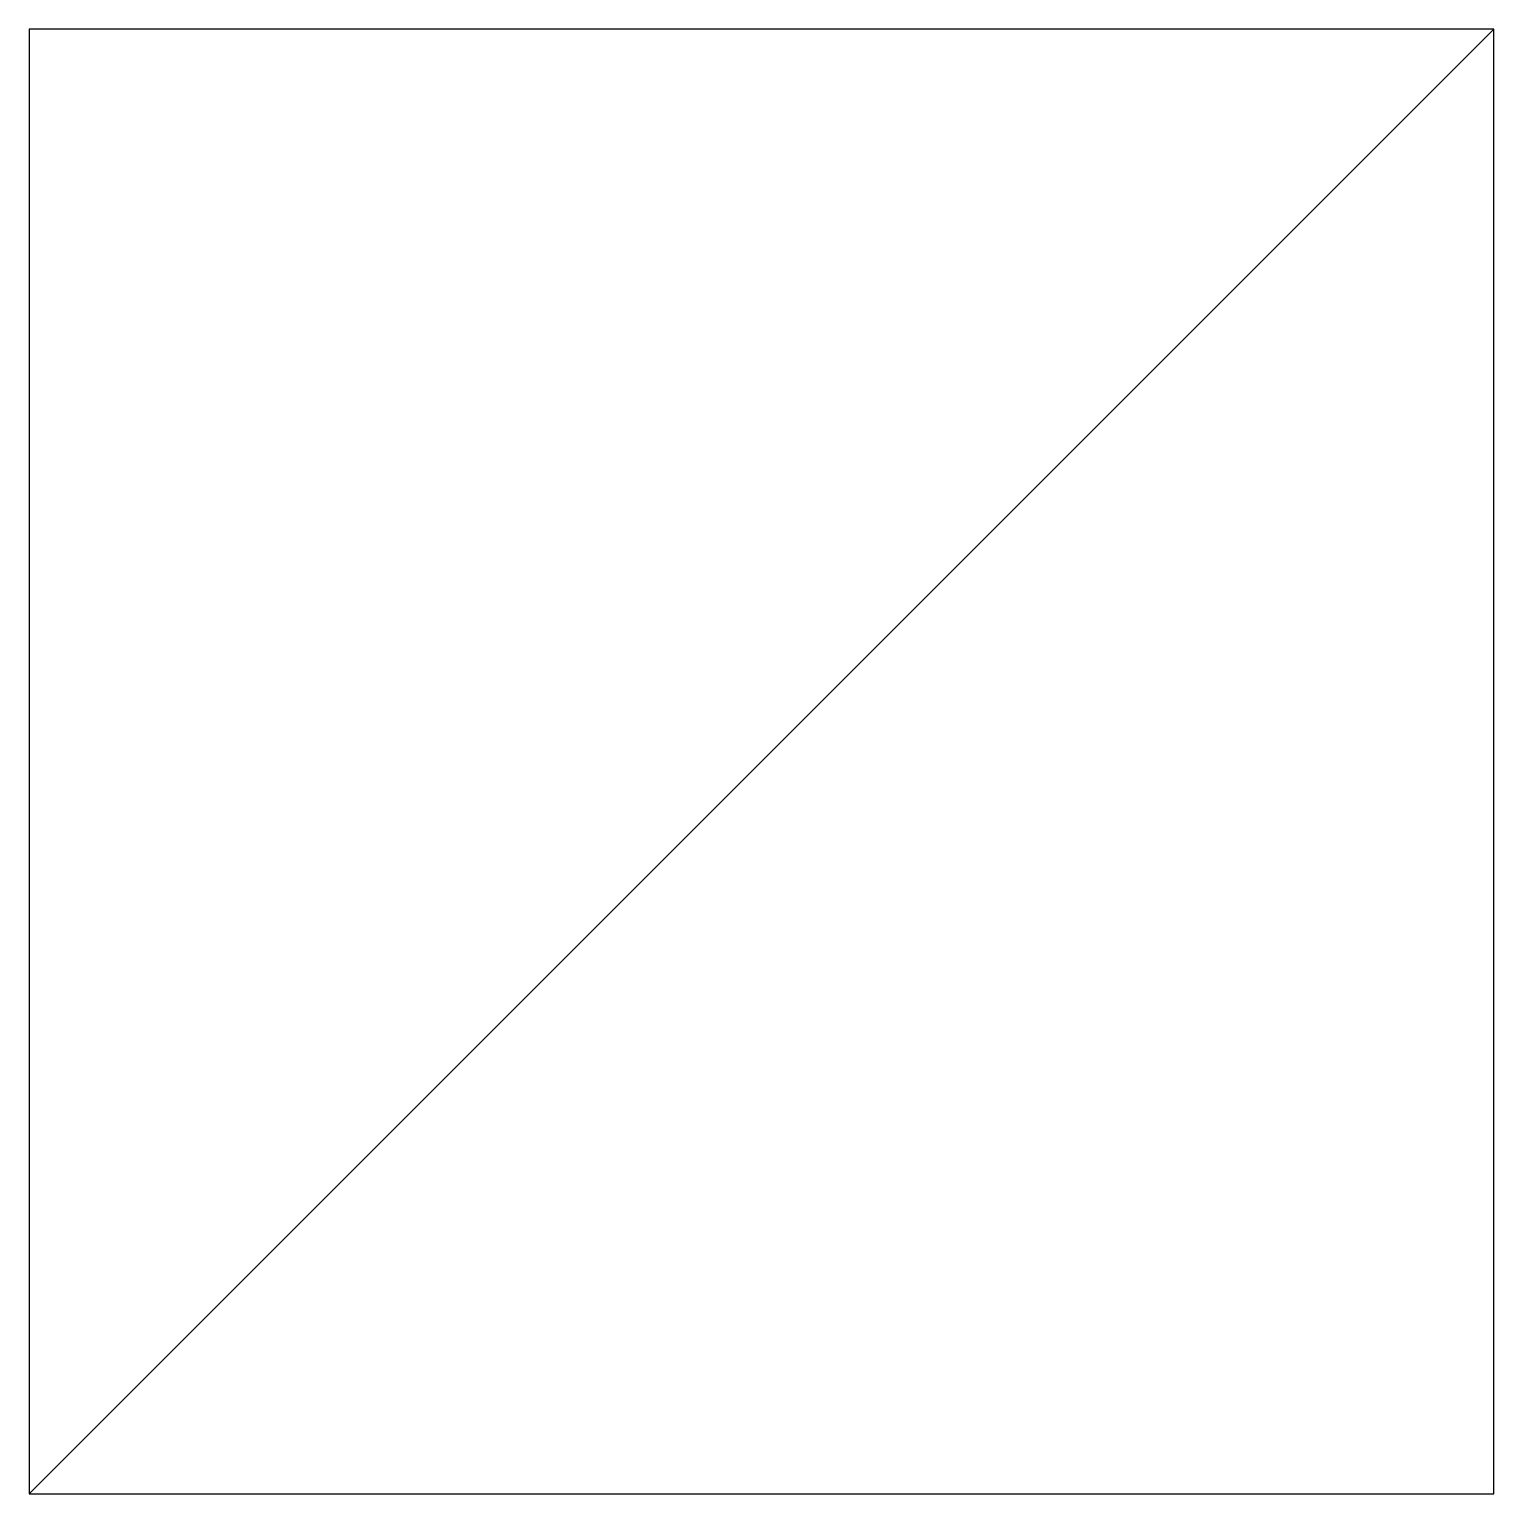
# Model space of a CAD drawing. Extents: x -2 to 2, y -2 to 2.
import ezdxf

# ---------------------------------------------------------------- set-up
doc = ezdxf.new("R2010")
doc.units = 0
doc.header["$LTSCALE"] = 0.2

msp = doc.modelspace()

# ---------------------------------------------------------------- linework, layer by layer
msp.add_line((-2, -2), (2, 2))
msp.add_lwpolyline([(-2, -2), (2, -2), (2, 2), (-2, 2)], close=True)

doc.saveas('drawing.dxf')
